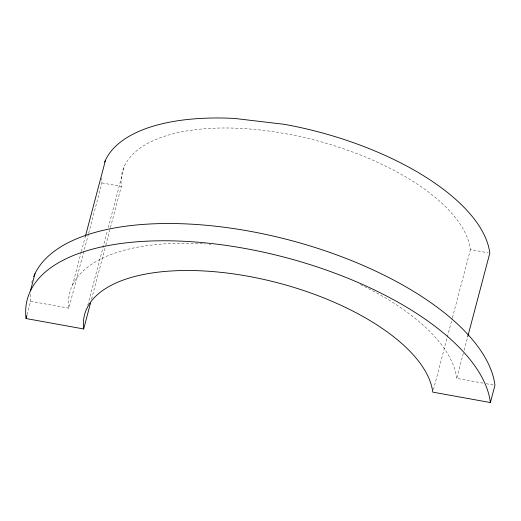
<?xml version="1.0" encoding="UTF-8"?>
<svg xmlns="http://www.w3.org/2000/svg" width="521" height="521" viewBox="0 0 521 521"><rect width="100%" height="100%" fill="white"/><g stroke="black" fill="none" stroke-linecap="round" stroke-linejoin="round"><path stroke-width="0.39" stroke-dasharray="2.6 1.95" d="M27.085 314.619L30.609 301.275A238.898 106.597 14.8 0 1 30.218 293.857M72.491 285.137L81.178 252.262M81.387 251.474L85.112 237.387M88.498 233.825L68.844 308.191A199.556 89.039 14.8 0 1 205.404 243.919M88.7 233.043L101.94 182.936A199.556 89.039 14.8 0 1 101.608 177.948M87.789 305.085L107.443 230.692M108.27 227.56L124.617 165.698M91.54 299.21L105.607 245.964M105.815 245.176L121.334 186.446A179.602 80.136 14.8 0 1 285.58 133.702A179.602 80.136 14.8 0 1 470.417 249.611L488.255 252.835M433.381 389.78L452.208 318.52M452.417 317.738L470.417 249.611M483 383.124L456.715 378.37L463.332 353.316M464.159 350.19L467.474 337.66M101.94 182.936L121.334 186.446M30.609 301.275L69.853 308.373M486.191 383.703L494.95 385.286M209.318 244.193A199.556 89.039 14.8 0 1 210.901 244.31M360.408 284.577A199.556 89.039 14.8 0 1 456.715 378.37M31.703 282.669A238.898 106.597 14.8 0 1 32.595 279.601"/><path stroke-width="0.78" d="M30.413 290.939L34.979 273.675M33.689 276.599A238.898 106.597 14.8 0 1 276.058 236.736A238.898 106.597 14.8 0 1 494.95 385.286L490.391 402.551L432.762 392.124A179.602 80.136 14.8 0 0 247.924 276.221A179.602 80.136 14.8 0 0 83.679 328.966L26.05 318.539L26.877 315.4M85.32 236.606L105.587 159.888A199.556 89.039 14.8 0 1 234.626 118.449L284.433 124.337A199.556 89.039 14.8 0 1 489.812 253.115L467.676 336.879M83.679 328.966L90.504 303.124M104.604 162.096A199.556 89.039 14.8 0 1 105.242 160.618M26.05 318.539A238.898 106.597 14.8 0 1 244.518 248.38A238.898 106.597 14.8 0 1 490.391 402.551"/></g></svg>
